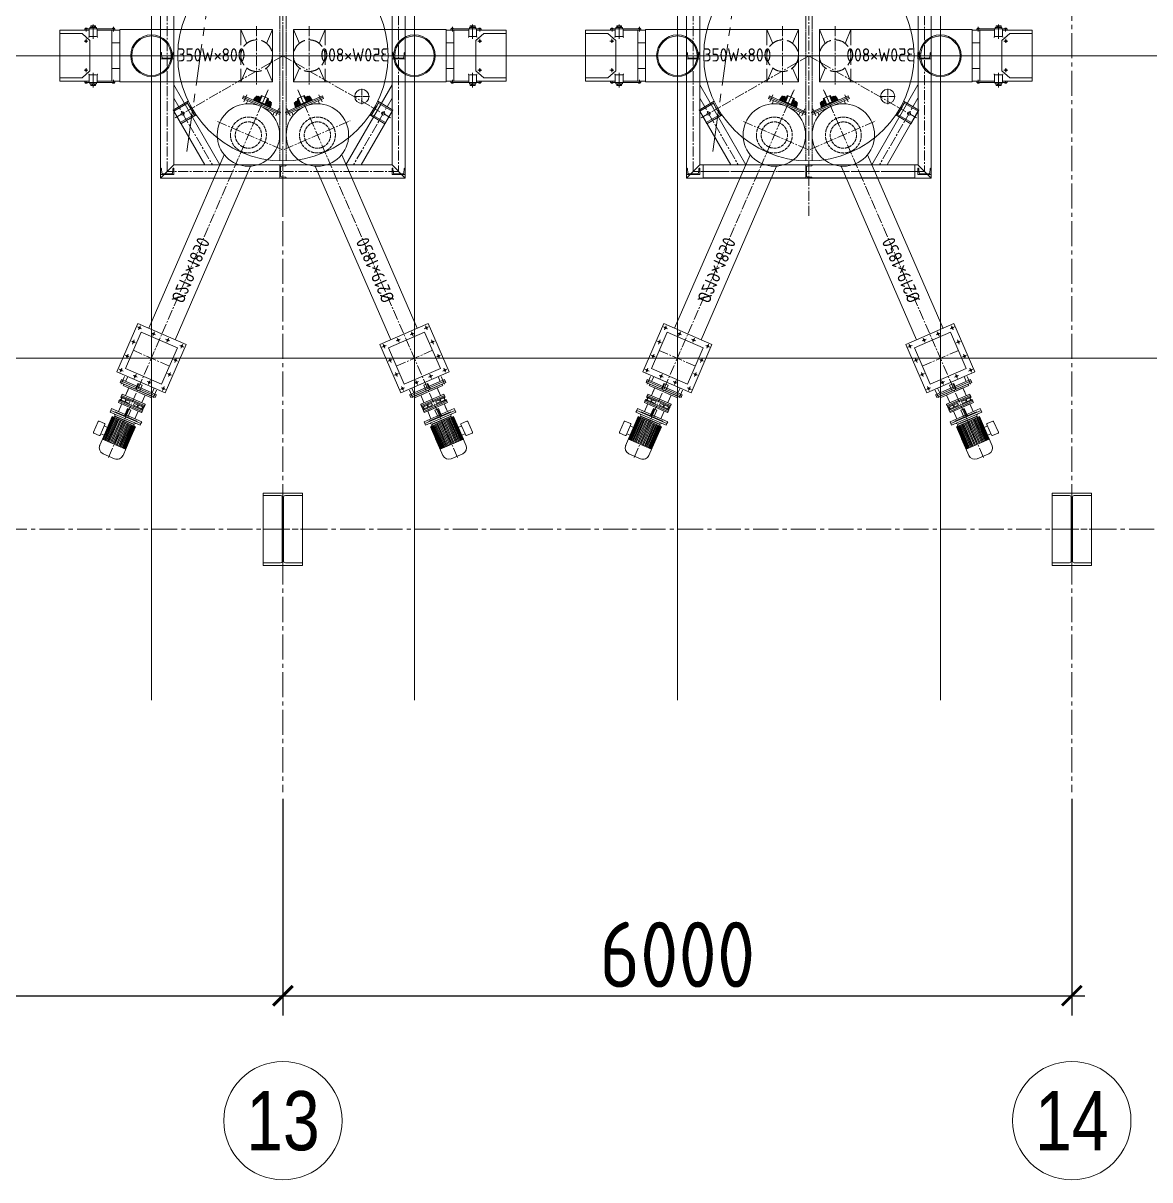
# Model space of a CAD drawing. Header units: millimetres. Extents: x 163705 to 1616509, y 81827 to 302547.
# Drawn here: x 1093009 to 1101579, y 138113 to 146907 of the extents above; entities that cross this region are included whole.
import ezdxf
from ezdxf.enums import TextEntityAlignment as Align

# ---------------------------------------------------------------- set-up
doc = ezdxf.new("R2010")
doc.units = ezdxf.units.MM
doc.header["$LTSCALE"] = 10
for name, pattern in [('ACAD_ISO02W100', [15, 12, -3]), ('CENTER', [50.800000000000004, 31.75, -6.35, 6.35, -6.35]), ('CENTER2', [28.575000000000003, 19.05, -3.175, 3.175, -3.175])]:
    doc.linetypes.add(name, pattern=pattern)
for name, color, linetype, lineweight in [('1-中心线', 1, 'CENTER2', 0), ('1-剖面线', 8, 'Continuous', 0), ('1-护栏', 4, 'Continuous', 18), ('1-文本', 4, 'Continuous', 0), ('1-标注', 3, 'Continuous', 0), ('1-虚线', 8, 'ACAD_ISO02W100', 0), ('1-设备轮廓', 2, 'Continuous', 18), ('1-轴线', 9, 'CENTER', 0), ('1-钢构', 6, 'Continuous', 0)]:
    doc.layers.add(name, color=color, linetype=linetype, lineweight=lineweight)
doc.styles.add('ARIAL', font='arial.ttf', dxfattribs={"width": 0.7})
doc.styles.add('HZ', font='gbenor.shx', dxfattribs={"bigfont": 'gbcbig.shx'})
doc.styles.get("Standard").update_dxf_attribs({"font": 'arial.ttf'})
doc.dimstyles.new('100$0', dxfattribs={"dimscale": 100, "dimtxt": 5, "dimasz": 1.5, "dimexe": 1.5, "dimexo": 0.5, "dimtad": 1, "dimdec": 0, "dimdsep": 46, "dimtxsty": 'HZ', "dimblk": 'ARCHTICK', "dimcen": 2.5, "dimdle": 1, "dimclrd": 256, "dimclre": 256, "dimadec": 0, "dimazin": 0, "dimtfac": 1, "dimtdec": 0, "dimtmove": 0, "dimatfit": 3, "dimfxl": 0, "dimarcsym": 0})

# ---------------------------------------------------------------- blocks, each defined once
blk = doc.blocks.new('G$CEDFA10A2')
for p, q in [((0, 535), (0, 553)), ((0, 553), (150, 553)), ((131.5, 535), (0, 535)), ((0, 535), (0, 21)), ((300, 553), (150, 553)), ((168.5, 535), (300, 535)), ((300, 535), (300, 553)), ((300, 535), (300, 21)), ((144.5, 34), (144.5, 522)), ((155.5, 34), (155.5, 522)), ((0, 21), (131.5, 21)), ((0, 3), (0, 21)), ((150, 3), (0, 3)), ((150, 3), (300, 3)), ((300, 21), (168.5, 21)), ((300, 3), (300, 21))]:
    blk.add_line(p, q)
for centre, start, end in [((131.5, 522), 0, 90), ((168.5, 522), 90, 180), ((131.5, 34), 270, 0), ((168.5, 34), 180, 270)]:
    blk.add_arc(centre, 13, start, end)
at = {"layer": '1-中心线'}
for p, q in [((150, 0), (149.999999997206, 556)), ((-3, 278), (303, 278))]:
    blk.add_line(p, q, dxfattribs=at)
blk.add_text('HC_SUPERPART', height=0.001).set_placement((150, 3))
blk = doc.blocks.new('*U232')
for p, q in [((0, 0), (0, 1610)), ((0, 1610), (99, 1610)), ((99, 0), (99, 1610)), ((0, 0), (99, 0))]:
    blk.add_line(p, q)
at = {"layer": '1-中心线'}
blk.add_line((49.49999999895226, 0), (49.49999999895226, 1610), dxfattribs=at)
blk = doc.blocks.new('10#')
blk.add_lwpolyline([(0, 1.164153218269348e-10), (48, 1.164153218269348e-10), (48, 2.564052239176817, 0.3853135861201811), (44.21791561986902, 6.74320843804162), (12.95421838830225, 9.869578161160462, -0.3853135861201812), (5.299999999988358, 18.32739427813794), (5.299999999988358, 50.00000000011642), (5.299999999988358, 81.67260572209489, -0.3853135861201812), (12.95421838830225, 90.13042183883954), (44.21791561986902, 93.2567915620748, 0.385313586120181), (48, 97.43594776082318), (48, 100.0000000001164), (0, 100.0000000001164), (0, 50.00000000011642)], format="xyb", close=True)
blk = doc.blocks.new('*U113')
at = {"layer": '1-中心线'}
for p, q in [((-57.5, 0), (-10.8, 0)), ((-5.4, 0), (5.4, 0)), ((0, 10.8), (0, 57.5)), ((0, -5.4), (0, 5.4)), ((10.8, 0), (57.5, 0)), ((0, -57.5), (0, -10.8))]:
    blk.add_line(p, q, dxfattribs=at)
blk = doc.blocks.new('A$C4D86169D1')
for p, q in [((-830.0000004007015, 829.9999999999418), (-930.0000004007015, 929.9999999999418)), ((830.0000004004687, 829.9999999999418), (930.0000004004687, 929.9999999999418)), ((-830, -222.3978297178401), (-479.13272240269, -830.1177812296082)), ((830, -222.3978297178401), (479.13272240269, -830.1177812296082)), ((-830, -422.3978297178401), (-594.6027762405574, -830.1177812296082)), ((830, -422.3978297178401), (594.6027762407903, -830.1177812296082)), ((-830.0000004007015, -829.9999999999418), (-930.0000004007015, -929.9999999999418)), ((830.0000004004687, -829.9999999999418), (930.0000004004687, -929.9999999999418))]:
    blk.add_line(p, q)
for points in [[(-930, 930), (930.11778122955, 930), (930.11778122955, -930.1177812296082), (-930, -930.1177812296082)], [(-830, 830), (830.11778122955, 830), (830.11778122955, -830.1177812296082), (-830, -830.1177812296082)]]:
    blk.add_lwpolyline(points, close=True)
at = {"layer": '1-中心线', "ltscale": 0.4}
for p, q in [((-7.566995918750763e-09, -1217.92550360637, -0.05273579608458812), (1.467997208237648e-07, 1217.925503686783, 0.05273579608458817)), ((-20.18415911751799, 880), (20.76031304523349, 880)), ((-995.9157921648584, 0), (980.9165051954333, 0)), ((0, 0), (-672.2575929183513, -388.1281022362527)), ((0, 0), (672.2575929183513, -388.1281022362527)), ((-830, -322.3978297178401), (-536.8677493217401, -830.1177812296082)), ((830, -322.3978297178401), (536.8677493217401, -830.1177812296082)), ((-672.2575929183513, -388.1281022362527), (-818.930888062343, -472.8099686705391)), ((-752.0102757713757, -457.4799945498235), (-772.4825118528679, -422.0210415123147)), ((672.2575929185841, -388.1281022361945), (818.930888062343, -472.8099686704809)), ((772.1944348891266, -422.5200054501765), (751.7221988076344, -457.9789584876853))]:
    blk.add_line(p, q, dxfattribs=at)
blk.add_lwpolyline([(-880, 880), (880.11778122955, 880), (880.11778122955, -880.1177812296082), (-880, -880.1177812296082)], close=True, dxfattribs=at)
at = {"layer": '1-虚线', "ltscale": 0.1}
for p, q in [((-24, 800), (-24, -800)), ((24, 800), (24, -800))]:
    blk.add_line(p, q, dxfattribs=at)
at = {"layer": '1-设备轮廓'}
for p, q in [((-50, 807.9473661429947), (-50, 930.0000000001746)), ((50, 930.0000000001746), (50, 807.9473661429947)), ((-830.4036255197134, -421.698729810887), (-724.7029440004844, -360.6724128823262)), ((724.7029440007173, -360.672412882268), (830.4036255197134, -421.6987298108288)), ((-674.7029440004844, -447.2749532607268), (-780.4036255197134, -508.3012701893458)), ((780.4036255197134, -508.3012701892876), (674.7029440007173, -447.2749532606686))]:
    blk.add_line(p, q, dxfattribs=at)
for points in [[(-60, 797.4238309665234), (-60, 930.0000000001746), (60, 930.0000000001746), (60, 797.4238309665234)], [(-660.5892952000722, -450.6734397103428), (-775.4036255197134, -516.9615242271684), (-835.4036255197134, -413.0384757730644), (-720.5892952000722, -346.7503912562388)], [(720.5892952000722, -346.7503912561806), (835.4036255197134, -413.0384757730062), (775.4036255197134, -516.9615242271102), (660.5892952000722, -450.6734397102846)]]:
    blk.add_lwpolyline(points, dxfattribs=at)
for centre, radius in [((0, 880), 12.00000000000001), ((0, 0), 800.0000000000002), ((600, -310), 54), ((-762.1023553302512, -440.0000000000582), 12.00000000000002), ((762.1023553302512, -439.9999999999418), 12.00000000000002)]:
    blk.add_circle(centre, radius, dxfattribs=at)
for centre, radius, start, end in [((0, 100), 710.0000000000001, 85.1523215209705, 94.84767847902951), ((-86.6025403784588, -50), 710.0000000000005, 205.1523215208773, 214.8476784791389), ((86.6025403784588, -50), 710.0000000000002, 325.152321520878, 334.8476784791227)]:
    blk.add_arc(centre, radius, start, end, dxfattribs=at)
at = {"layer": '1-中心线'}
blk.add_blockref('*U113', (600, -310), dxfattribs=at)
at = {"layer": '1-虚线'}
for p, rotation in [((-930.0000004007015, 903.9999999998836), 270), ((324.2880769637413, 930), 180), ((930.0000004004687, -23.88221877027536), 90), ((930.0000004004687, -903.9999999998836), 90)]:
    blk.add_blockref('10#', p, dxfattribs=dict(at, rotation=rotation))
at = {"layer": '1-虚线', "xscale": -1}
for p, rotation in [((-323.7119230362587, 930), 180), ((930.0000004004687, 903.9999999998836), 89.99999999999993), ((-930.0000004007015, -23.88221877027536), 270), ((-930.0000004007015, -903.9999999998836), 270), ((-24, -830.1177812296082), 180)]:
    blk.add_blockref('10#', p, dxfattribs=dict(at, rotation=rotation))
blk = doc.blocks.new('_ArchTick')
at = {"const_width": 0.15}
blk.add_lwpolyline([(-0.5, -0.5), (0.5, 0.5)], dxfattribs=at)
blk = doc.blocks.new('*D382')
at = {"layer": '1-标注', "lineweight": -2, "transparency": 16777216}
for p, q in [((1088985.430212252, 141009.4989849335), (1088985.430212252, 139362.7931280132)), ((1094985.430212252, 141009.4989849335), (1094985.430212252, 139362.7931280132)), ((1088885.430212252, 139512.7931280132), (1095085.430212252, 139512.7931280132))]:
    blk.add_line(p, q, dxfattribs=at)
at = {"layer": 'Defpoints', "transparency": 16777216}
for p in [(1088985.430212252, 141059.4989849335), (1094985.430212252, 141059.4989849335), (1094985.430212252, 139512.7931280132)]:
    blk.add_point(p, dxfattribs=at)
at = {"layer": '1-标注', "lineweight": -2, "transparency": 16777216, "xscale": 150, "yscale": 150, "zscale": 150, "rotation": 180}
blk.add_blockref('_ArchTick', (1088985.430212252, 139512.7931280132), dxfattribs=at)
at = {"layer": '1-标注', "lineweight": -2, "transparency": 16777216, "xscale": 150, "yscale": 150, "zscale": 150}
blk.add_blockref('_ArchTick', (1094985.430212252, 139512.7931280132), dxfattribs=at)
at = {"layer": '1-标注', "transparency": 16777216, "insert": (1091985.430212252, 139825.2931280132), "char_height": 500, "attachment_point": 5, "style": 'HZ'}
blk.add_mtext('6000', dxfattribs=at)
blk = doc.blocks.new('*D383')
at = {"layer": '1-标注', "lineweight": -2, "transparency": 16777216}
for p, q in [((1094985.430212252, 141009.4989849335), (1094985.430212252, 139362.7931280132)), ((1100985.430212252, 141009.4989849676), (1100985.430212252, 139362.7931280132)), ((1094885.430212252, 139512.7931280132), (1101085.430212252, 139512.7931280132))]:
    blk.add_line(p, q, dxfattribs=at)
at = {"layer": 'Defpoints', "transparency": 16777216}
for p in [(1094985.430212252, 141059.4989849335), (1100985.430212252, 141059.4989849676), (1100985.430212252, 139512.7931280132)]:
    blk.add_point(p, dxfattribs=at)
at = {"layer": '1-标注', "lineweight": -2, "transparency": 16777216, "xscale": 150, "yscale": 150, "zscale": 150, "rotation": 180}
blk.add_blockref('_ArchTick', (1094985.430212252, 139512.7931280132), dxfattribs=at)
at = {"layer": '1-标注', "lineweight": -2, "transparency": 16777216, "xscale": 150, "yscale": 150, "zscale": 150}
blk.add_blockref('_ArchTick', (1100985.430212252, 139512.7931280132), dxfattribs=at)
at = {"layer": '1-标注', "transparency": 16777216, "insert": (1097985.430212252, 139825.2931280132), "char_height": 500, "attachment_point": 5, "style": 'HZ'}
blk.add_mtext('6000', dxfattribs=at)
blk = doc.blocks.new('UCF209')
at = {"layer": '1-虚线'}
h = blk.add_hatch(dxfattribs=at)
h.set_pattern_fill('ANSI31', color=256, style=0)
h.set_pattern_definition([(45, (-5313.952276296426, -2187.903031016817), (-2.245064030267288, 2.245064030267288), [])])
edge = h.paths.add_edge_path()
edge.add_line((-49.19999999999709, 22.49999999999955), (3.623767952376511e-12, 22.49999999999955))
edge.add_line((-49.19999999999709, 29.69999999999982), (-49.19999999999709, 22.5))
edge.add_line((-49.19999999999709, 29.69999999999982), (-45.19999999999709, 29.69999999999982))
edge.add_line((-45.19999999999709, 22.49999999999955), (-45.19999999999709, 29.69999999999936))
edge.add_line((-45.19999999999709, 22.49999999999955), (-37.19999999999709, 22.49999999999955))
edge.add_line((-37.19999999999709, 22.49999999999955), (-37.19999999999709, 29.69999999999936))
edge.add_line((-37.19999999999709, 29.69999999999982), (-23.14246303549589, 29.69999999999982))
edge.add_spline(control_points=[(-14.85753696459869, 29.69999999999982), (-17.04600800219669, 26.46226415099954), (-20.9539919978979, 26.46226415099954), (-23.14246303549953, 29.69999999999982)], knot_values=[0, 0, 0, 0, 1, 1, 1, 1], weights=[1, 0.7066666667, 0.7066666667, 1], degree=3, periodic=0)
edge.add_line((-14.85753696459869, 29.69999999999982), (-1.77635683940025e-15, 29.69999999999982))
edge.add_line((0, 29.69999999999982), (0, 22.5))
edge = h.paths.add_edge_path()
edge.add_line((0, -22.50000000000045), (0, -29.70000000000027))
edge.add_line((-14.85753696459869, -29.70000000000027), (-1.77635683940025e-15, -29.70000000000027))
edge.add_spline(control_points=[(-14.85753696459869, -29.70000000000027), (-17.04600800219669, -26.46226415089993), (-20.9539919978979, -26.46226415089993), (-23.14246303549953, -29.70000000000027)], knot_values=[0, 0, 0, 0, 1, 1, 1, 1], weights=[1, 0.7066666667, 0.7066666667, 1], degree=3, periodic=0)
edge.add_line((-49.19999999999709, -29.70000000000027), (-23.14246303549589, -29.70000000000027))
edge.add_line((-49.19999999999709, -22.50000000000045), (-49.19999999999709, -29.70000000000027))
edge.add_line((-49.19999999999709, -22.50000000000045), (3.623767952376511e-12, -22.50000000000045))
h = blk.add_hatch(dxfattribs=at)
h.set_pattern_fill('ANSI31', color=256, angle=120, style=0)
h.set_pattern_definition([(165, (-5313.952276296426, -2187.903031016817), (-0.8217504682005041, -3.066814498467791), [])])
edge = h.paths.add_edge_path()
edge.add_line((-12, 52.49999999999955), (-35, 52.49999999999955))
edge.add_line((-12, 68.49999999999955), (-12, 52.49999999999955))
edge.add_line((-12, 68.49999999999955), (3, 68.49999999999955))
edge.add_line((3, 68.49999999999955), (3, 52.49999999999955))
edge.add_line((0, 52.49999999999955), (3, 52.49999999999955))
edge.add_line((0, 52.49999999999955), (0, 42.49999999999955))
edge.add_line((0, 42.49999999999955), (-35, 42.49999999999955))
edge.add_line((-35, 52.49999999999955), (-35, 42.49999999999955))
edge = h.paths.add_edge_path()
edge.add_line((-12, -52.50000000000045), (-35, -52.50000000000045))
edge.add_line((-35, -42.50000000000045), (-35, -52.50000000000045))
edge.add_line((0, -42.50000000000045), (-35, -42.50000000000045))
edge.add_line((0, -42.50000000000045), (0, -52.50000000000045))
edge.add_line((0, -52.50000000000045), (3, -52.50000000000045))
edge.add_line((3, -52.50000000000045), (3, -68.50000000000045))
edge.add_line((-12, -68.50000000000045), (3, -68.50000000000045))
edge.add_line((-12, -52.50000000000045), (-12, -68.50000000000045))
h = blk.add_hatch(dxfattribs=at)
h.set_pattern_fill('ANSI31', color=256, angle=30, style=0)
h.set_pattern_definition([(74.99999999999999, (-5313.952276296426, -2187.903031016817), (-3.066814498467791, 0.8217504682005039), [])])
edge = h.paths.add_edge_path()
edge.add_line((-28.5, 35.29999999999973), (-23.14246303549953, 35.29999999999973))
edge.add_line((-28.5, 41.4246303543996), (-28.5, 35.29999999999973))
edge.add_spline(control_points=[(-28.5, 41.4246303543996), (-27.9688452137998, 41.54644122939953), (-27.43544611899779, 41.65801497999973), (-26.89999999999782, 41.7593103391996)], knot_values=[0, 0, 0, 0, 1, 1, 1, 1], weights=[1, 0.9998767124, 0.9998767124, 1], degree=3, periodic=0)
edge.add_line((-26.89999999999782, 35.29999999999973), (-26.89999999999782, 41.7593103391996))
edge.add_line((-26.89999999999782, 35.29999999999973), (-23.89999999999782, 35.29999999999973))
edge.add_line((-23.89999999999782, 35.29999999999973), (-23.89999999999782, 42.2165844189999))
edge.add_spline(control_points=[(-23.89999999999782, 42.21658441899945), (-19.07819745919915, 42.77624202209972), (-14.23134884419778, 42.50968080959956), (-9.5, 41.4246303543996)], knot_values=[0, 0, 0, 0, 1, 1, 1, 1], weights=[1, 0.9903342112000001, 0.9903342112000001, 1], degree=3, periodic=0)
edge.add_line((-9.5, 41.4246303543996), (-9.5, 35.29999999999973))
edge.add_line((-14.85753696459869, 35.29999999999973), (-9.5, 35.29999999999973))
edge.add_spline(control_points=[(-23.14246303549953, 35.29999999999973), (-20.9539919978979, 38.53773584909959), (-17.04600800219669, 38.53773584909959), (-14.85753696459869, 35.29999999999973)], knot_values=[0, 0, 0, 0, 1, 1, 1, 1], weights=[1, 0.7066666667, 0.7066666667, 1], degree=3, periodic=0)
edge = h.paths.add_edge_path()
edge.add_line((-9.5, -35.30000000000018), (-9.5, -41.42463035440005))
edge.add_spline(control_points=[(-28.5, -41.42463035440051), (-22.22100024939937, -42.86460693649997), (-15.77899975069886, -42.86460693649997), (-9.5, -41.42463035440051)], knot_values=[0, 0, 0, 0, 1, 1, 1, 1], weights=[1, 0.9831314565000001, 0.9831314565000001, 1], degree=3, periodic=0)
edge.add_line((-28.5, -35.30000000000018), (-28.5, -41.42463035440005))
edge.add_line((-28.5, -35.30000000000018), (-23.14246303549953, -35.30000000000018))
edge.add_spline(control_points=[(-23.14246303549953, -35.30000000000018), (-20.9539919978979, -38.53773584900046), (-17.04600800219669, -38.53773584900046), (-14.85753696459869, -35.30000000000018)], knot_values=[0, 0, 0, 0, 1, 1, 1, 1], weights=[1, 0.7066666667, 0.7066666667, 1], degree=3, periodic=0)
edge.add_line((-14.85753696459869, -35.30000000000018), (-9.5, -35.30000000000018))
for p, q in [((-49.19999999999709, 29.69999999999982), (-49.19999999999709, 22.49999999999955)), ((-45.19999999999709, 29.69999999999982), (-49.19999999999709, 29.69999999999982)), ((-45.19999999999709, 29.69999999999982), (-44.39999999999782, 30.49999999999955)), ((-45.19999999999709, 22.49999999999955), (-45.19999999999709, 29.69999999999982)), ((-45.19999999999709, 29.69999999999982), (-37.19999999999709, 29.69999999999982)), ((-44.39999999999782, 22.49999999999955), (-45.19999999999709, 23.29999999999973)), ((-45.19999999999709, 23.29999999999973), (-37.19999999999709, 23.29999999999973)), ((-44.79999999999927, 22.90000000000055), (-44.79999999999927, 30.099999999999)), ((-44.39999999999782, 30.49999999999955), (-38, 30.49999999999955)), ((-37.19999999999709, 29.69999999999982), (-38, 30.49999999999955)), ((-38, 22.49999999999955), (-37.19999999999709, 23.29999999999973)), ((-37.59999999999854, 22.90000000000009), (-37.59999999999854, 30.09999999999945)), ((-37.19999999999709, 22.49999999999955), (-37.19999999999709, 29.69999999999982)), ((-23.14246303549953, 29.69999999999982), (-37.19999999999709, 29.69999999999982)), ((-35, 29.69999999999982), (-35, 52.49999999999955)), ((-12, 52.49999999999955), (-35, 52.49999999999955)), ((0, 42.49999999999955), (-35, 42.49999999999955)), ((-19, 42.49999999999955), (-35, 42.49999999999955)), ((-29.89999999999782, 62.99999999999955), (-28.9621778264991, 64.62435565299984)), ((-29.89999999999782, 62.99987709689958), (-29.89999999999782, 52.49999984059968)), ((-22.19999999999709, 64.62435565299984), (-28.9621778264991, 64.62435565299984)), ((-22.19999999999709, 58.56217782649946), (-28.9621778264991, 58.56217782649946)), ((-28.5, 41.4246303543996), (-28.5, 29.69999999999982)), ((-28.5, 35.29999999999973), (-23.14246303549953, 35.29999999999973)), ((-23.89999999999782, 42.21658441899945), (-26.89999999999782, 41.7593103391996)), ((-26.89999999999782, 35.29999999999973), (-26.89999999999782, 41.7593103391996)), ((-23.89999999999782, 35.29999999999973), (-23.89999999999782, 42.21658441899945)), ((-22.19999999999709, 52.50000100049965), (-22.19999999999709, 64.62435565299984)), ((-21.09999999999854, 61.89999999999964), (-22.19999999999709, 62.99999999999955)), ((-21.09999999999854, 52.49999999999955), (-21.09999999999854, 63.19999999999982)), ((-17.5, 63.19999999999982), (-21.09999999999854, 63.19999999999982)), ((-17.5, 52.49999999999955), (-17.5, 66.49999999999955)), ((-15, 66.49999999999955), (-17.5, 66.49999999999955)), ((-15, 52.49999999999955), (-15, 68.49999999999955)), ((-15, 68.49999999999955), (3, 68.49999999999955)), ((-14.85753696459869, 35.29999999999973), (-9.5, 35.29999999999973)), ((-14.85753696459869, 29.69999999999982), (0, 29.69999999999982)), ((-12, 68.49999999999955), (-12, 52.49999999999955)), ((-9.5, 41.4246303543996), (-9.5, 29.69999999999982)), ((0, 22.49999999999955), (0, 52.49999999999955)), ((0, 52.49999999999955), (3, 52.49999999999955)), ((3, 68.49999999999955), (3, 22.49999999999955)), ((-49.19999999999709, -22.50000000000045), (-49.19999999999709, -29.70000000000027)), ((-49.19999999999709, -29.70000000000027), (-23.14246303549953, -29.70000000000027)), ((-35, -52.50000000000045), (-35, -29.70000000000027)), ((0, -42.50000000000045), (-35, -42.50000000000045)), ((-19, -42.50000000000045), (-35, -42.50000000000045)), ((-12, -52.50000000000045), (-35, -52.50000000000045)), ((-29.89999999999782, -52.50000015940032), (-29.89999999999782, -62.99987709680045)), ((-29.89999999999782, -63.00000000000045), (-28.9621778264991, -64.6243556530003)), ((-22.19999999999709, -58.56217782650037), (-28.9621778264991, -58.56217782650037)), ((-22.19999999999709, -64.6243556530003), (-28.9621778264991, -64.6243556530003)), ((-28.5, -41.42463035440051), (-28.5, -29.70000000000027)), ((-28.5, -35.30000000000018), (-23.14246303549953, -35.30000000000018)), ((-22.19999999999709, -64.6243556530003), (-22.19999999999709, -52.49999899950035)), ((-21.09999999999854, -61.90000000000055), (-22.19999999999709, -63.00000000000045)), ((-21.09999999999854, -63.19993507800018), (-21.09999999999854, -52.50000000000045)), ((-17.5, -63.20000000000027), (-21.09999999999854, -63.20000000000027)), ((-17.5, -66.50000000000045), (-17.5, -52.50000000000045)), ((-15, -66.50000000000045), (-17.5, -66.50000000000045)), ((-15, -68.50000000000045), (-15, -52.50000000000045)), ((-15, -68.50000000000045), (3, -68.50000000000045)), ((-14.85753696459869, -29.70000000000027), (0, -29.70000000000027)), ((-14.85753696459869, -35.30000000000018), (-9.5, -35.30000000000018)), ((-12, -52.50000000000045), (-12, -68.50000000000045)), ((-9.5, -41.42463035440051), (-9.5, -29.70000000000027)), ((0, -52.50000000000045), (0, -22.50000000000045)), ((0, -52.50000000000045), (3, -52.50000000000045)), ((3, -22.50000000000045), (3, -68.50000000000045))]:
    blk.add_line(p, q)
for centre in [(-19, 32.49999999999955), (-19, -32.50000000000045)]:
    blk.add_circle(centre, 5)
for start, end in [(100.7125798360321, 102.9164173475355), (77.08358265246453, 96.62058958898419), (257.0835826525716, 282.9164173474284)]:
    blk.add_arc((-19, -4.547473508864641e-13), 42.5, start, end)
for points, knots in [([(-28.9621778264991, 64.62435565299984), (-29.10207014119806, 64.38205505639962), (-29.35897661939816, 63.89459497789949), (-29.66157472049963, 63.13875929809956), (-29.85518031759784, 62.37047265079946), (-29.89999999569773, 61.85034181239962), (-29.89999999999782, 61.59326673979967)], [0, 0, 0, 0, 0.2616425824, 0.5144966047, 0.7595944208, 1, 1, 1, 1]), ([(-29.89999999999782, 61.59326673979967), (-29.89999997289851, 61.33619124119969), (-29.855180444898, 60.81605979909955), (-29.66157422669858, 60.04777284919965), (-29.3589762285992, 59.29193759959981), (-29.10206993159954, 58.80447806009943), (-28.9621778264991, 58.56217782649946)], [0, 0, 0, 0, 0.2404059757, 0.4855039262, 0.7383578115999999, 1, 1, 1, 1]), ([(-28.9621778264991, 58.56217782649946), (-29.24651387839913, 57.5772088500994), (-29.60197244359733, 56.07559609429973), (-29.8562373534005, 54.0389314058998), (-29.9000000080996, 53.01279445699947), (-29.89999999999782, 52.50000000039972)], [0, 0, 0, 0, 0.499901179, 0.7499517164, 1, 1, 1, 1]), ([(-29.89999999999782, -52.49999999960028), (-29.8999999919979, -53.01279449910044), (-29.85623737159767, -54.03893150320027), (-29.60197240809794, -56.0755961875002), (-29.24651386349797, -57.57720890140035), (-28.9621778264991, -58.56217782650037)], [0, 0, 0, 0, 0.2500483045, 0.5000988473, 1, 1, 1, 1]), ([(-28.9621778264991, -58.56217782650037), (-29.10207031199752, -58.80447871890055), (-29.35897691559876, -59.29193920060061), (-29.6615751424979, -60.04777520380048), (-29.85518018560106, -60.81606161990021), (-29.89999999410065, -61.33619200260046), (-29.89999999999782, -61.59326673950045)], [0, 0, 0, 0, 0.2616429035, 0.514496999, 0.7595947332999999, 1, 1, 1, 1]), ([(-29.89999999999782, -61.59326673950045), (-29.90000000589862, -61.85034149790044), (-29.85518018549919, -62.37047191040028), (-29.66157512149948, -63.13875833060047), (-29.35897690209822, -63.89459431380055), (-29.10207030709716, -64.38205476890062), (-28.9621778264991, -64.6243556530003)], [0, 0, 0, 0, 0.2404052867, 0.4855030271, 0.7383571058, 1, 1, 1, 1])]:
    blk.add_open_spline(points, degree=3, knots=knots)
at = {"layer": '1-中心线'}
for p, q in [((1.342041142706876, 32.49999999999955), (-37.59744239826978, 32.49999999999955)), ((1.092991928177071, -32.50000000000045), (-37.24817751062801, -32.50000000000045))]:
    blk.add_line(p, q, dxfattribs=at)
blk = doc.blocks.new('A$Ca64258c1')
for p, q in [((-1.892383625090588e-05, 235.0000075464313), (-1.892383625090588e-05, 5.000007546431334)), ((-1.892383625090588e-05, 235.0000075464313), (11.99998107616375, 235.0000075464313)), ((11.99998107616375, 235.0000075464313), (11.99998107616375, 5.000007546431334)), ((11.99998107616375, 187.8766447285557), (45.99998107616375, 187.8766447285552)), ((11.99998107616375, 187.8766447285557), (74.99998107616375, 187.8766447285557)), ((11.99998107616375, 187.8766447285557), (11.99998107616375, 52.12337036430699)), ((76.11998107617364, 216.0000075464322), (76.11998107615909, 24.00000754643179)), ((76.11998107617364, 216.0000075464322), (85.97206998375805, 216.0000075464336)), ((85.9720699837726, 216.0000075464309), (95.824158891357, 216.0000075464322)), ((87.0920699837734, 216.0000075464309), (87.09206998375885, 24.00000754643042)), ((95.824158891357, 216.0000075464322), (95.82415889134609, 24.00000754643042)), ((95.824158891357, 216.0000075464322), (100.9441588913578, 216.0000075464191)), ((100.9441588913578, 212.0000075464191), (100.9441588913578, 216.0000075464191)), ((104.9441588913578, 208.0000075464191), (116.1441588913585, 208.0000075464191)), ((120.1441588913585, 212.0000075464191), (120.1441588913585, 216.0000075464191)), ((125.4120699837749, 216.0000075464191), (120.1441588913585, 216.0000075464191)), ((125.2641588913593, 216.0000075464309), (125.2641588913739, 24.00000754643042)), ((125.4120699837749, 216.0000075464191), (135.2641588913593, 216.0000075464195)), ((135.1162477989583, 216.0000075464318), (135.1162477989728, 24.00000754643133)), ((135.2641588913593, 216.0000075464309), (135.2641588913739, 24.00000754643042)), ((135.2641588913739, 216.00000754642), (145.1162477989583, 216.0000075464204)), ((145.1162477989583, 216.0000075464318), (145.1162477989728, 24.00000754643133)), ((208.1162477989656, 187.8766447285557), (145.1162477989656, 187.8766447285557)), ((145.1162477989656, 187.8766447285557), (145.1162477989656, 52.12337036430699)), ((208.1162477989656, 187.8766447285557), (174.1162477989656, 187.8766447285552)), ((208.116247798962, 245.0000075464354), (208.1162477989691, -4.999992453572304)), ((224.1162477989637, 245.0000075464359), (208.1162477989656, 245.0000075464354)), ((224.116247798962, 245.0000075464359), (224.1162477989691, -4.999992453572759)), ((102.8798819081076, 136.9731561079234), (119.0558368544353, 136.9731561079234)), ((102.8798819081076, 103.0268589849411), (119.0558368544353, 103.0268589849411)), ((-1.892383625090588e-05, 5.000007546431334), (11.99998107616375, 5.000007546431334)), ((11.99998107616375, 52.12337036430699), (74.99998107616375, 52.12337036430699)), ((143.996247798972, 24.00000754643133), (76.11998107615909, 24.00000754643679)), ((87.09206998374793, 24.00000754643088), (77.23998107615989, 24.00000754643179)), ((95.82415889134609, 24.00000754643042), (85.97206998375805, 24.00000754643133)), ((96.9441588913578, 24.00000754642997), (100.9441588913578, 24.00000754642997)), ((100.9441588913578, 28.00000754642997), (100.9441588913578, 24.00000754642997)), ((104.9441588913578, 32.00000754642997), (116.1441588913585, 32.00000754642997)), ((120.1441588913585, 28.00000754642997), (120.1441588913585, 24.00000754642997)), ((125.4120699837749, 24.00000754642997), (121.4120699837749, 24.00000754642997)), ((125.4120699837749, 24.00000754642997), (135.2641588913739, 24.00000754643088)), ((135.2641588913739, 24.00000754643088), (145.1162477989728, 24.00000754643179)), ((208.1162477989656, 52.12337036430699), (145.1162477989656, 52.12337036430699)), ((208.1162477989692, -4.999992453572304), (224.1162477989692, -4.999992453572759))]:
    blk.add_line(p, q)
for points in [[(101.8729723532942, 174.4106240570427), (119.3632565218395, 174.4106240570427), (119.3632565218395, 204.5191680830408), (101.8729723532942, 204.5191680830408)], [(101.8729723532942, 65.58939103580678), (119.3632565218395, 65.58939103580678), (119.3632565218395, 35.48084700980871), (101.8729723532942, 35.48084700980871)]]:
    blk.add_lwpolyline(points, close=True)
for points in [[(119.0558368544353, 136.9731561079234), (119.0558368544353, 167.8941376190892), (102.8798819081076, 167.8941376190892), (102.8798819081076, 136.9731561079234)], [(119.0558368544353, 103.0268589849411), (119.0558368544353, 72.10587747377531), (102.8798819081076, 72.10587747377531), (102.8798819081076, 103.0268589849411)]]:
    blk.add_lwpolyline(points)
for centre, start, end in [((104.9441588913578, 212.0000075464191), 180, 270), ((116.1441588913585, 212.0000075464191), 270, 0), ((104.9441588913578, 28.00000754642997), 90, 180), ((116.1441588913585, 28.00000754642997), 0, 90)]:
    blk.add_arc(centre, 4, start, end)
blk = doc.blocks.new('A$Cf6b635fe')
for p, q in [((271.1162786685272, 269.9999830435654), (267.1162786685309, 269.9999830435663)), ((267.1162786685254, 89.99998304356541), (267.116278668529, 269.9999830435663)), ((271.1162786685272, 304.99998304357), (285.1162786685254, 304.99998304357)), ((271.1162786685236, 54.99998304356177), (271.1162786685309, 304.999983043569)), ((285.1162786685236, 54.99998304356177), (285.1162786685309, 304.99998304357)), ((285.1162786685327, 267.8766202257066), (296.541417058148, 258.6330558729833)), ((309.1344167653715, 266.399983043565), (299.5344167653657, 258.6330558729833)), ((309.1344167653715, 275.9999830435654), (309.1344167653715, 179.9999830436182)), ((495.9043575548403, 275.9999830435709), (309.1344167653715, 275.9999830435654)), ((495.9043575548403, 271.1999830435716), (309.1344167653715, 271.1999830435661)), ((495.9043575548403, 266.3999830435723), (309.1344167653715, 266.399983043565)), ((552.1162786682453, 275.99998304357), (409.0762786685136, 275.9999830439911)), ((495.9043575548403, 83.99998304357086), (495.9043575548403, 275.9999830435709)), ((47.0000119457236, 197.4999830435654), (1.194572359963786e-05, 197.4999830435654)), ((1.194572359963786e-05, 162.4999830435654), (1.194572359963786e-05, 197.4999830435654)), ((267.1162786685272, 193.9999830435654), (207.1162786685272, 193.9999830435654)), ((207.1162786685272, 165.9999830435654), (207.1162786685272, 193.9999830435654)), ((296.541417058148, 258.6330558729778), (299.5344167653657, 258.6330558729778)), ((296.654416765361, 258.5949016103414), (296.654416765361, 179.9999830435654)), ((296.654416765361, 101.4050644767949), (296.654416765361, 179.9999830435654)), ((299.5344167653657, 258.6330558729833), (299.5344167653657, 179.9999830435654)), ((299.5344167653657, 101.3669102141548), (299.5344167653657, 179.9999830435654)), ((495.9043575548403, 261.5999830435712), (309.1344167653715, 261.5999830435621)), ((495.9043575548403, 256.799983043572), (309.1344167653715, 256.7999830435629)), ((495.9043575548403, 251.9999830435709), (309.1344167653715, 251.9999830435654)), ((495.9043575548403, 247.1999830435716), (309.1344167653715, 247.1999830435625)), ((495.9043575548403, 239.5199830435731), (309.1344167653715, 239.519983043564)), ((495.9043575548403, 231.839983043571), (309.1344167653715, 231.8399830435656)), ((495.9043575548403, 224.1599830435725), (309.1344167653715, 224.1599830435634)), ((495.9043575548403, 216.4799830435741), (309.1344167653715, 216.479983043565)), ((495.9043575548403, 206.8799830435737), (309.1344167653715, 206.879983043561)), ((495.9043575548403, 197.2799830435733), (309.1344167653715, 197.2799830435624)), ((495.9043575548403, 187.679983043573), (309.1344167653715, 187.6799830435639)), ((309.1344167653715, 83.99998304356541), (309.1344167653715, 179.9999830435654)), ((495.9043575548403, 178.0799830435726), (309.1344167653697, 178.0799830435726)), ((596.1162786685218, 131.9999830431316), (596.1162786685218, 227.9999830432025)), ((47.0000119457236, 168.4999830435654), (1.194572359963786e-05, 168.4999830435654)), ((47.0000119457236, 162.4999830435654), (1.194572359963786e-05, 162.4999830435654)), ((267.1162786685272, 171.9999830435654), (207.1162786685272, 171.9999830435654)), ((267.1162786685272, 165.9999830435654), (207.1162786685272, 165.9999830435654)), ((271.1162786685272, 89.99998304356541), (267.1162786685254, 89.99998304356541)), ((285.1162786685254, 92.12334586144152), (296.541417058148, 101.3669102141548)), ((299.4872577135084, 101.4050644767913), (296.654416765361, 101.4050644767913)), ((309.1344167653715, 93.59998304356577), (299.5344167653657, 101.3669102141548)), ((495.9043575548403, 168.4799830435741), (309.1344167653697, 168.4799830435741)), ((495.9043575548403, 158.8799830435737), (309.1344167653697, 158.8799830435737)), ((495.9043575548403, 149.2799830435733), (309.1344167653697, 149.2799830435742)), ((495.9043575548403, 139.679983043573), (309.1344167653697, 139.679983043573)), ((495.9043575548403, 131.9999830435709), (309.1344167653697, 131.9999830435709)), ((495.9043575548403, 124.3199830435724), (309.1344167653715, 124.3199830435633)), ((495.9043575548403, 116.6399830435703), (309.1344167653715, 116.6399830435648)), ((495.9043575548403, 108.9599830435718), (309.1344167653715, 108.9599830435664)), ((495.9043575548403, 104.1599830435707), (309.1344167653715, 104.1599830435634)), ((495.9043575548403, 99.35998304357145), (309.1344167653715, 99.35998304356235)), ((495.9043575548403, 93.59998304357123), (309.1344167653715, 93.59998304356577)), ((495.9043575548403, 88.79998304357014), (309.1344167653715, 88.79998304356468)), ((285.1162786685254, 54.99998304356177), (271.1162786685218, 54.99998304356177)), ((495.9043575548403, 83.99998304357086), (309.1344167653715, 83.99998304356541)), ((380.5962786686541, 50.65658530187466), (380.5962786686559, 4.99998304316523)), ((385.5962786686541, 55.65658530187466), (475.5962786686541, 55.65658530187466)), ((398.394715293125, 55.65658530187466), (398.3947152931232, 83.99998304356814)), ((552.1162786687983, 83.99998304356632), (409.0762786685136, 83.99998304357177)), ((462.7978420441832, 55.65658530187466), (462.797842044185, 83.99998304356814)), ((480.5962786686578, 50.65658530187466), (480.5962786686578, 4.99998304316523)), ((385.5962786686541, -1.695683477009879e-05), (475.5962786686523, -1.695683477009879e-05))]:
    blk.add_line(p, q)
for centre, radius, start, end in [((548.1162786682453, 227.999983043308), 48.00000000026284, 0, 90), ((548.1162786687983, 131.9999830432571), 47.99999999968994, 270, 0), ((385.5962786686559, 50.65658530187466), 5, 90, 180), ((385.5962786686559, 4.99998304316523), 5, 180, 270), ((475.5962786686541, 50.65658530187466), 5, 0, 90), ((475.5962786686541, 4.99998304316523), 5.000000000001819, 270, 0)]:
    blk.add_arc(centre, radius, start, end)
at = {"xscale": -1, "rotation": 180}
blk.add_blockref('A$Ca64258c1', (47.00003086955985, 299.9999905899967), dxfattribs=at)
blk = doc.blocks.new('∅219×1500')
for p, q in [((200, 200), (-200, 200)), ((-200, 200), (-200, -200)), ((200, -200), (200, 200)), ((-264.0024868426844, 145), (-240.0024868426844, 145)), ((-264.0024868426844, -145), (-264.0024868426844, 145)), ((-252.0024868426844, 145), (-252.0024868426844, -145)), ((-240.0024868426844, 145), (-240.0024868426844, -145)), ((-200, 109.5), (-240, 109.5)), ((150, 150), (-150, 150)), ((-150, 150), (-150, -150)), ((150, -150), (150, 150)), ((1639.248962042853, 109.5), (200, 109.5)), ((2087.5, 109.5), (2060.751037956681, 109.5)), ((2087.5, 153.0000000004657), (2087.5, -153)), ((2107.5, 153.0000000004657), (2087.5, 153.0000000004657)), ((2097.5, 153.0000000004657), (2097.5, -153)), ((2107.5, 153.0000000004657), (2107.5, -153)), ((2112.5, 70.99999999962165), (2107.5, 70.99999999962165)), ((2112.5, 70.99999999962165), (2112.50000000502, -70.99999999949068)), ((2112.500000002532, -70.99999999949068), (2107.500000002517, -70.9999999996653)), ((-240.0024868426844, -145), (-264.0024868426844, -145)), ((-200, -109.5), (-240, -109.5)), ((-150, -150), (150, -150)), ((1639.248962042853, -109.5), (200, -109.5)), ((2087.5, -109.5), (2060.751037956681, -109.5)), ((2107.5, -153), (2087.5, -153)), ((-200, -200), (200, -200))]:
    blk.add_line(p, q)
for points in [[(2112.5, -22.49999999992724), (2164.699999999997, -22.49999999992724), (2164.699999999997, 22.50000000007276), (2112.5, 22.50000000007276)], [(2112.5, 22.50000000007276), (2112.5, -22.49999999992724)], [(2115.5, -22.49999999992724), (2115.5, 22.50000000007276)]]:
    blk.add_lwpolyline(points)
for centre, radius in [((-175.5, 175.5), 7), ((-58.5, 175), 7), ((58.5, 175), 7), ((175.5, 175.5), 7), ((1850, 0), 237.49999999996), ((-175.5, 58.5), 7), ((175.5, 58.5), 7), ((-175.5, -58.5), 7), ((175.5, -58.5), 7), ((-175.5, -175.5), 7), ((-58.5, -175), 7), ((58.5, -175), 7), ((175.5, -175.5), 7)]:
    blk.add_circle(centre, radius)
at = {"layer": '1-中心线', "ltscale": 0.4}
for p, q in [((1850, 276.362177035553), (1850, -270.185845967455)), ((0, 150), (0, -150)), ((2226, 0), (-831.0824712244066, 0))]:
    blk.add_line(p, q, dxfattribs=at)
at = {"layer": '1-中心线'}
for p, q in [((-175.5, 158.5), (-175.5, 192.5)), ((-58.5, 158), (-58.5, 192)), ((58.5, 158), (58.5, 192)), ((175.5, 158.5), (175.5, 192.5)), ((-272.4024868425913, 132), (-208.0024868426844, 132)), ((-158.5, 175.5), (-192.5, 175.5)), ((-75.5, 175), (-41.5, 175)), ((75.5, 175), (41.5, 175)), ((158.5, 175.5), (192.5, 175.5)), ((2126.500957870856, 133.0000000004657), (2066.500957870856, 133.0000000004657)), ((-158.5, 58.5), (-192.5, 58.5)), ((-175.5, 75.5), (-175.5, 41.5)), ((192.5, 58.5), (158.5, 58.5)), ((175.5, 75.5), (175.5, 41.5)), ((-158.5, -58.5), (-192.5, -58.5)), ((-175.5, -75.5), (-175.5, -41.5)), ((192.5, -58.5), (158.5, -58.5)), ((175.5, -75.5), (175.5, -41.5)), ((-272.4024868425913, -132), (-208.0024868426844, -132)), ((-158.5, -175.5), (-192.5, -175.5)), ((-175.5, -192.5), (-175.5, -158.5)), ((-75.5, -175), (-41.5, -175)), ((-58.5, -192), (-58.5, -158)), ((75.5, -175), (41.5, -175)), ((58.5, -192), (58.5, -158)), ((192.5, -175.5), (158.5, -175.5)), ((175.5, -192.5), (175.5, -158.5)), ((2126.500957870856, -133), (2066.500957870856, -133))]:
    blk.add_line(p, q, dxfattribs=at)
at = {"layer": '1-中心线', "ltscale": 3}
blk.add_line((2210.800000000003, 2.328306436538696e-10), (2115.469934727385, 2.328306436538696e-10), dxfattribs=at)
at = {"layer": '1-虚线', "ltscale": 0.2}
for radius in [136.5, 100]:
    blk.add_circle((1850, 0), radius, dxfattribs=at)
at = {"xscale": -1}
for name, p in [('A$Cf6b635fe', (-217.002474896959, -179.99998304357)), ('UCF209', (2115.5, 7.275957614183426e-11))]:
    blk.add_blockref(name, p, dxfattribs=at)
at = {"layer": '1-文本', "style": 'HZ'}
blk.add_text('%%C219×1850', height=100, dxfattribs=at).set_placement((470.7883201004443, -43.29284640170272))
blk = doc.blocks.new('350w×850')
for p, q in [((-697.6935112633946, 194.9999999999891), (-697.6935112633946, -195.0000000000109)), ((-472.8331356526614, 195.0000000000036), (-697.6935112633946, 195.0000000000036)), ((-507.6935112633946, 205.0000000000036), (-507.6935112633946, 195.0000000000036)), ((-277.6935112633946, 205.0000000000036), (-507.6935112633946, 205.0000000000036)), ((-503.6217144936818, 205.0000000000036), (-503.6217144936672, 209.3009497614148)), ((-489.7653080331074, 205.0000000000036), (-503.6217144936672, 205.0000000000036)), ((-500.1576128785091, 209.8000000000065), (-501.8896636861464, 209.7999999999629)), ((-491.4973588406865, 209.8000000000065), (-500.1576128785091, 209.8000000000065)), ((-500.1576128785091, 205.0000000000036), (-500.1576128785382, 209.3009497614439)), ((-493.2294096482801, 205.0000000000036), (-493.2294096482801, 209.3009497614585)), ((-489.7653080331074, 205.0000000000036), (-489.765308033122, 209.3009497614585)), ((-472.8331356526614, 205.0000000000036), (-472.8331356526614, 145.0000000000036)), ((-467.8331356526469, 215.0000000000036), (-467.8331356526469, 205.0000000000036)), ((-417.8331356526614, 215.0000000000036), (-467.8331356526469, 215.0000000000036)), ((-461.3083442667703, 215.0000000000036), (-461.3083442667266, 226.4691993637716)), ((-461.3083442667703, 215.0000000000036), (-461.3083442667266, 226.4691993637716)), ((-424.3579270385962, 215.0000000000036), (-461.3083442667266, 215.0000000000036)), ((-424.3579270385962, 215.0000000000036), (-461.3083442667266, 215.0000000000036)), ((-452.0707399596722, 227.799999999992), (-456.6895421133668, 227.7999999999047)), ((-452.0707399596722, 227.799999999992), (-456.6895421133668, 227.7999999999047)), ((-428.9767291921453, 227.799999999992), (-452.0707399596722, 227.799999999992)), ((-428.9767291921453, 227.799999999992), (-452.0707399596722, 227.799999999992)), ((-452.0707399596722, 215.0000000000036), (-452.0707399597159, 226.4691993638298)), ((-452.0707399596722, 215.0000000000036), (-452.0707399597159, 226.4691993638298)), ((-433.5955313456943, 215.0000000000036), (-433.5955313456943, 226.469199363888)), ((-433.5955313456943, 215.0000000000036), (-433.5955313456943, 226.469199363888)), ((-424.3579270385962, 215.0000000000036), (-424.3579270386399, 226.4691993639026)), ((-424.3579270385962, 215.0000000000036), (-424.3579270386399, 226.4691993639026)), ((-417.8331356526614, 215.0000000000036), (-417.8331356526614, 205.0000000000036)), ((-412.8331356526614, 205.0000000000036), (-412.8331356526614, 145.0000000000036)), ((-241.4424835858663, 195.0000000000036), (-412.8331356526614, 195.0000000000036)), ((-300.8067029544181, 195.0000000000036), (-300.8067029544181, -194.9999999999964)), ((-295.6217144936818, 205.0000000000036), (-295.6217144936672, 209.3009497614148)), ((-281.7653080331074, 205.0000000000036), (-295.6217144936672, 205.0000000000036)), ((-292.1576128785091, 209.799999999992), (-293.8896636861464, 209.7999999999629)), ((-283.4973588406865, 209.799999999992), (-292.1576128785091, 209.799999999992)), ((-292.1576128785091, 205.0000000000036), (-292.1576128785382, 209.3009497614294)), ((-285.2294096482801, 205.0000000000036), (-285.2294096482801, 209.3009497614585)), ((-281.7653080331074, 205.0000000000036), (-281.765308033122, 209.3009497614585)), ((-277.6935112633946, 205.0000000000036), (-277.6935112633946, 195.0000000000036)), ((920.0000000000372, 199.9999999999866), (-241.4424835858663, 200.0000000000036)), ((-241.4424835858663, 200.0000000000036), (-241.4424835858663, -199.9999999999964)), ((920.0000000000396, 199.9999999999855), (920.0000000000479, -200.0000000000128)), ((-527.6935112633946, 167.5000000000036), (-697.6935112633946, 167.5000000000036)), ((-467.6935112633946, 115.0000000000036), (-527.6935112633946, 167.5000000000036)), ((-417.2148546260578, 145.0000000000036), (-468.4514166792796, 145.0000000000036)), ((-467.6935112633946, 115.0000000000036), (-467.6935112633946, -114.9999999999964)), ((-241.4424835858663, 97.50000000000364), (-300.8067029544181, 97.50000000000364)), ((-527.6935112633946, -167.4999999999964), (-697.6935112633946, -167.4999999999964)), ((-467.6935112633946, -114.9999999999964), (-527.6935112633946, -167.4999999999964)), ((-472.833135652676, -145.0000000000109), (-472.8331356526614, -204.9999999999964)), ((-418.151910494169, -145.0000000000109), (-467.5143608113285, -145.0000000000109)), ((-412.8331356526614, -145.0000000000109), (-412.8331356526614, -204.9999999999964)), ((-241.4424835858663, -97.49999999999636), (-300.8067029544181, -97.49999999999636)), ((-472.8331356526614, -194.9999999999964), (-697.6935112633946, -194.9999999999964)), ((-507.6935112633946, -194.9999999999964), (-507.6935112633946, -204.9999999999964)), ((-277.6935112633946, -204.9999999999964), (-507.6935112633946, -204.9999999999964)), ((-489.7653080331074, -205.0000000000109), (-503.6217144936672, -205.0000000000109)), ((-503.6217144936818, -205.0000000000109), (-503.6217144936672, -209.3009497614221)), ((-500.1576128785091, -209.8000000000138), (-501.8896636861464, -209.7999999999702)), ((-500.1576128785091, -205.0000000000109), (-500.1576128785382, -209.3009497614512)), ((-491.4973588406865, -209.8000000000138), (-500.1576128785091, -209.8000000000138)), ((-493.2294096482801, -205.0000000000109), (-493.2294096482801, -209.3009497614657)), ((-489.7653080331074, -205.0000000000109), (-489.765308033122, -209.3009497614657)), ((-467.8331356526323, -204.9999999999964), (-467.8331356526323, -215.0000000000109)), ((-417.8331356526614, -215.0000000000109), (-467.8331356526469, -215.0000000000109)), ((-417.8331356526614, -215.0000000000109), (-467.8331356526469, -215.0000000000109)), ((-424.3579270385962, -215.0000000000109), (-461.3083442667266, -215.0000000000109)), ((-461.3083442667703, -215.0000000000109), (-461.3083442667266, -226.4691993637789)), ((-424.3579270385962, -215.0000000000109), (-461.3083442667266, -215.0000000000109)), ((-461.3083442667703, -215.0000000000109), (-461.3083442667266, -226.4691993637789)), ((-452.0707399596722, -227.7999999999993), (-456.6895421133668, -227.799999999912)), ((-452.0707399596722, -227.7999999999993), (-456.6895421133668, -227.799999999912)), ((-452.0707399596722, -215.0000000000109), (-452.0707399597159, -226.4691993638371)), ((-452.0707399596722, -215.0000000000109), (-452.0707399597159, -226.4691993638371)), ((-428.9767291921453, -227.7999999999993), (-452.0707399596722, -227.7999999999993)), ((-428.9767291921453, -227.7999999999993), (-452.0707399596722, -227.7999999999993)), ((-433.5955313456943, -215.0000000000109), (-433.5955313456943, -226.4691993638953)), ((-433.5955313456943, -215.0000000000109), (-433.5955313456943, -226.4691993638953)), ((-424.3579270385962, -215.0000000000109), (-424.3579270386399, -226.4691993639099)), ((-424.3579270385962, -215.0000000000109), (-424.3579270386399, -226.4691993639099)), ((-417.8331356526614, -204.9999999999964), (-417.8331356526614, -215.0000000000109)), ((-241.4424835858663, -194.9999999999964), (-412.8331356526614, -194.9999999999964)), ((-281.7653080331074, -205.0000000000109), (-295.6217144936672, -205.0000000000109)), ((-295.6217144936818, -205.0000000000109), (-295.6217144936672, -209.3009497614221)), ((-292.1576128785091, -209.7999999999993), (-293.8896636861464, -209.7999999999702)), ((-292.1576128785091, -205.0000000000109), (-292.1576128785382, -209.3009497614366)), ((-283.4973588406865, -209.7999999999993), (-292.1576128785091, -209.7999999999993)), ((-285.2294096482801, -205.0000000000109), (-285.2294096482801, -209.3009497614657)), ((-281.7653080331074, -205.0000000000109), (-281.765308033122, -209.3009497614657)), ((-277.6935112633946, -194.9999999999964), (-277.6935112633946, -204.9999999999964)), ((-241.4424835858663, -199.9999999999964), (920.0000000000501, -200.0000000000128))]:
    blk.add_line(p, q)
for points in [[(-501.1576128785237, 104.0000000000036), (-504.6217144936672, 110.0000000000036), (-501.1576128785237, 116.0000000000036), (-494.2294096482656, 116.0000000000036), (-490.765308033122, 110.0000000000036), (-494.2294096482656, 104.0000000000036)], [(-501.1576128785237, -115.9999999999964), (-504.6217144936672, -109.9999999999964), (-501.1576128785237, -103.9999999999964), (-494.2294096482656, -103.9999999999964), (-490.765308033122, -109.9999999999964), (-494.2294096482656, -115.9999999999964)]]:
    blk.add_lwpolyline(points, close=True)
for centre, radius in [((-497.6935112633946, 110.0000000000036), 6), ((4.365574568510056e-11, -3.268496584496461e-12), 158), ((4.365574568510056e-11, -3.268496584496461e-12), 150), ((-497.6935112633946, -109.9999999999964), 6)]:
    blk.add_circle(centre, radius)
for centre, radius, start, end in [((-501.8896636860736, 206.5447654667405), 3.255234533227576, 57.85378316567922, 122.1462168343208), ((-496.6935112634092, 200.80020282025), 9, 67.36245657748452, 112.6375434225155), ((-491.4973588406865, 206.5447654667696), 3.255234533227576, 57.85378316567922, 122.1462168382524), ((-456.6895421131776, 219.1193745779638), 8.680625421940205, 57.85378316567922, 122.1462168343208), ((-456.6895421131776, 219.1193745779638), 8.680625421940205, 57.85378316567922, 122.1462168343208), ((-442.8331356527051, 203.8005408540084), 24, 67.36245657748452, 112.6375434225155), ((-442.8331356527051, 203.8005408540084), 24, 67.36245657748452, 112.6375434225155), ((-428.9767291921453, 219.1193745780656), 8.680625421940205, 57.85378316567922, 122.1462168382524), ((-428.9767291921453, 219.1193745780656), 8.680625421940205, 57.85378316567922, 122.1462168382524), ((-293.8896636860736, 206.5447654667259), 3.255234533227576, 57.85378316567922, 122.1462168343208), ((-288.6935112634092, 200.80020282025), 9, 67.36245657748452, 112.6375434225155), ((-283.4973588406865, 206.5447654667696), 3.255234533227576, 57.85378316567922, 122.1462168382524), ((-477.833135652676, 145.0000000000036), 5, 270, 0), ((-407.8331356526614, 145.0000000000036), 5, 180, 270), ((-477.833135652676, -145.0000000000109), 5, 0, 90), ((-407.8331356526614, -145.0000000000109), 5, 90, 180), ((-501.8896636860736, -206.5447654667478), 3.255234533227576, 237.8537831656793, 302.1462168343207), ((-496.6935112634092, -200.8002028202573), 9, 247.3624565774846, 292.6375434225155), ((-491.4973588406865, -206.5447654667769), 3.255234533227576, 237.8537831617476, 302.1462168343207), ((-456.6895421131776, -219.119374577971), 8.680625421940205, 237.8537831656793, 302.1462168343207), ((-456.6895421131776, -219.119374577971), 8.680625421940205, 237.8537831656793, 302.1462168343207), ((-442.8331356527051, -203.8005408540157), 24, 247.3624565774846, 292.6375434225155), ((-442.8331356527051, -203.8005408540157), 24, 247.3624565774846, 292.6375434225155), ((-428.9767291921453, -219.1193745780583), 8.680625421940205, 237.8537831617476, 302.1462168343207), ((-428.9767291921453, -219.1193745780583), 8.680625421940205, 237.8537831617476, 302.1462168343207), ((-293.8896636860736, -206.5447654667332), 3.255234533227576, 237.8537831656793, 302.1462168343207), ((-288.6935112634092, -200.8002028202573), 9, 247.3624565774846, 292.6375434225155), ((-283.4973588406865, -206.5447654667769), 3.255234533227576, 237.8537831617476, 302.1462168343207)]:
    blk.add_arc(centre, radius, start, end)
at = {"layer": '1-中心线'}
for p, q in [((-496.6935112634092, 210.7915071255156), (-496.6935112634237, 204.017765654502)), ((-496.6935112633946, 205.0000000000036), (-496.6935112633946, 184.2725466274896)), ((-442.8331356526614, 236.2358190928971), (-442.8331356526614, 128.6552219198238)), ((-288.6935112633946, 220.4708498298605), (-288.6935112633946, 183.3024180589746)), ((-288.6935112634092, 210.7915071255156), (-288.6935112634237, 204.017765654502)), ((-512.6935112633946, 110.0000000000036), (-482.6935112633946, 110.0000000000036)), ((-497.6935112633946, 96.44695390336346), (-497.6935112633946, 127.6751001901466)), ((-512.6935112633946, -109.9999999999964), (-482.6935112633946, -109.9999999999964)), ((-497.6935112633946, -124.8092359821858), (-497.6935112633946, -94.81044722505249)), ((-442.8331356527051, -241.0344557764438), (-442.8331356527488, -129.931561929403)), ((-412.8331356526614, -145.0000000000109), (-412.8932899601496, -145.0000000000109)), ((-496.6935112634092, -210.7915071255229), (-496.6935112634237, -192.9780496904095)), ((-288.6935112633946, -183.8372502102247), (-288.6935112633946, -204.9999999999964)), ((-288.6935112634092, -210.7915071255229), (-288.6935112634237, -204.0177656545093))]:
    blk.add_line(p, q, dxfattribs=at)
at = {"layer": '1-中心线', "ltscale": 0.4}
for p, q in [((4.365574568510056e-11, 229.8959837953989), (4.365574568510056e-11, -236.3828645044159)), ((920.0000000000437, -1.311661890213145e-11), (-712.1439725465316, 3.637978807091713e-12))]:
    blk.add_line(p, q, dxfattribs=at)
at = {"layer": '1-中心线', "lineweight": 18, "ltscale": 0.4}
blk.add_line((800.0000000000291, 225.5034084462422), (800.0000000000437, -225.5034084462495), dxfattribs=at)
at = {"layer": '1-虚线'}
for p, q in [((680.0000000000374, 199.99999999999), (680.0000000000263, -200.0000000000085)), ((725.0365942935059, 93.70425713315454), (680.0000000000374, 199.99999999999)), ((874.9634057065743, 93.70425713316021), (920.0000000000379, 199.9999999999855)), ((680.0000000000264, -200.0000000000085), (725.0365942935072, -93.70425713316278)), ((874.963405706571, -93.7042571331701), (920.0000000000479, -200.0000000000128))]:
    blk.add_line(p, q, dxfattribs=at)
blk.add_circle((800.0000000000437, -3.637978807091713e-12), 120, dxfattribs=at)
at = {"layer": '1-文本', "style": 'HZ'}
blk.add_text('350W×800', height=100, dxfattribs=at).set_placement((199.5826708041159, -43.98285397654718))

msp = doc.modelspace()

# ---------------------------------------------------------------- linework, layer by layer
at = {"layer": '1-中心线'}
for p, q in [((1094985.430212252, 152259.7375426244), (1094985.430212252, 141059.4989849335)), ((1100985.430212252, 152259.7375426585), (1100985.430212252, 141059.4989849676)), ((1053985.779878024, 143059.6317333492), (1105995.705053746, 143059.6317333492))]:
    msp.add_line(p, q, dxfattribs=at)
at = {"layer": '1-剖面线'}
for p, q in [((1093985.418688663, 141759.6317333492), (1093985.418688663, 151559.6317333492)), ((1095985.430212252, 141759.6317333492), (1095985.430212252, 151559.6317333492)), ((1097985.430212252, 141759.6317333492), (1097985.430212252, 151559.6317333492)), ((1099985.430212252, 141759.6317333492), (1099985.430212252, 151559.6317333492)), ((1103985.430212252, 146659.6317333488), (1058485.430212253, 146659.6317333488)), ((1103985.430212252, 144359.6317333488), (1058485.430212253, 144359.6317333488))]:
    msp.add_line(p, q, dxfattribs=at)
at = {"layer": '1-护栏'}
for centre in [(1094985.430212252, 138562.7931280473), (1100985.430212252, 138562.7931280815)]:
    msp.add_circle(centre, 450, dxfattribs=at)
at = {"layer": '1-轴线'}
for points in [[(1094254.247938801, 145929.9568855865), (1094439.929896401, 147250.951383942), (1095612.378828676, 147404.8021488107)], [(1098254.247938804, 145929.9568855664), (1098439.929896404, 147250.9513839219), (1099612.378828679, 147404.8021487906)]]:
    msp.add_lwpolyline(points, dxfattribs=at)

# ---------------------------------------------------------------- block references
at = {"layer": '1-设备轮廓'}
for name, p in [('A$C4D86169D1', (1094985.430212183, 146659.6317334857)), ('A$C4D86169D1', (1098985.430212183, 146659.6317334857)), ('350w×850', (1093985.418688578, 146659.6202097896)), ('350w×850', (1097985.418688578, 146659.6202097896))]:
    msp.add_blockref(name, p, dxfattribs=at)
at = {"layer": '1-设备轮廓', "xscale": -1}
for p in [(1095985.441735773, 146659.6202097896), (1099985.441735773, 146659.6202097896)]:
    msp.add_blockref('350w×850', p, dxfattribs=at)
at = {"layer": '1-设备轮廓', "xscale": -1, "rotation": 246.5004181963081}
for p in [(1093985.387590675, 144359.6994417236), (1097985.38759031, 144359.6453576194)]:
    msp.add_blockref('∅219×1500', p, dxfattribs=at)
at = {"layer": '1-设备轮廓', "rotation": 113.4980324082379}
for p in [(1095985.410637997, 144359.6723993599), (1099985.410637631, 144359.6183152557)]:
    msp.add_blockref('∅219×1500', p, dxfattribs=at)
at = {"layer": '1-钢构', "rotation": 270}
msp.add_blockref('*U232', (1098180.430212253, 145829.1317334857), dxfattribs=at)
at = {"layer": '1-钢构'}
for p in [(1094835.430212251, 142781.6317334982), (1100835.430212251, 142781.6317335324)]:
    msp.add_blockref('G$CEDFA10A2', p, dxfattribs=at)

# ---------------------------------------------------------------- texts
at = {"layer": '1-护栏', "style": 'ARIAL', "width": 0.8}
for s, p in [('13', (1094985.430212252, 138562.7931280473)), ('14', (1100985.430212252, 138562.7931280815))]:
    msp.add_text(s, height=450, dxfattribs=at).set_placement(p, align=Align.MIDDLE_CENTER)

# ---------------------------------------------------------------- dimensions: what is measured, and where the dimension line sits
at = {"layer": '1-标注'}
for base, p1, p2, picture, middle in [((1094985.430212252, 139512.7931280132), (1088985.430212252, 141059.4989849335), (1094985.430212252, 141059.4989849335), '*D382', (1091985.430212252, 139825.2931280132)), ((1100985.430212252, 139512.7931280132), (1094985.430212252, 141059.4989849335), (1100985.430212252, 141059.4989849676), '*D383', (1097985.430212252, 139825.2931280132))]:
    dim = msp.add_linear_dim(base=base, p1=p1, p2=p2, dimstyle='100$0', override={"dimtol": 0, "dimlim": 0, "dimtdec": 8, "dimtix": 1}, dxfattribs=at)
    dim.commit()
    dim.dimension.update_dxf_attribs({"geometry": picture, "text_midpoint": middle})

doc.saveas('drawing.dxf')
